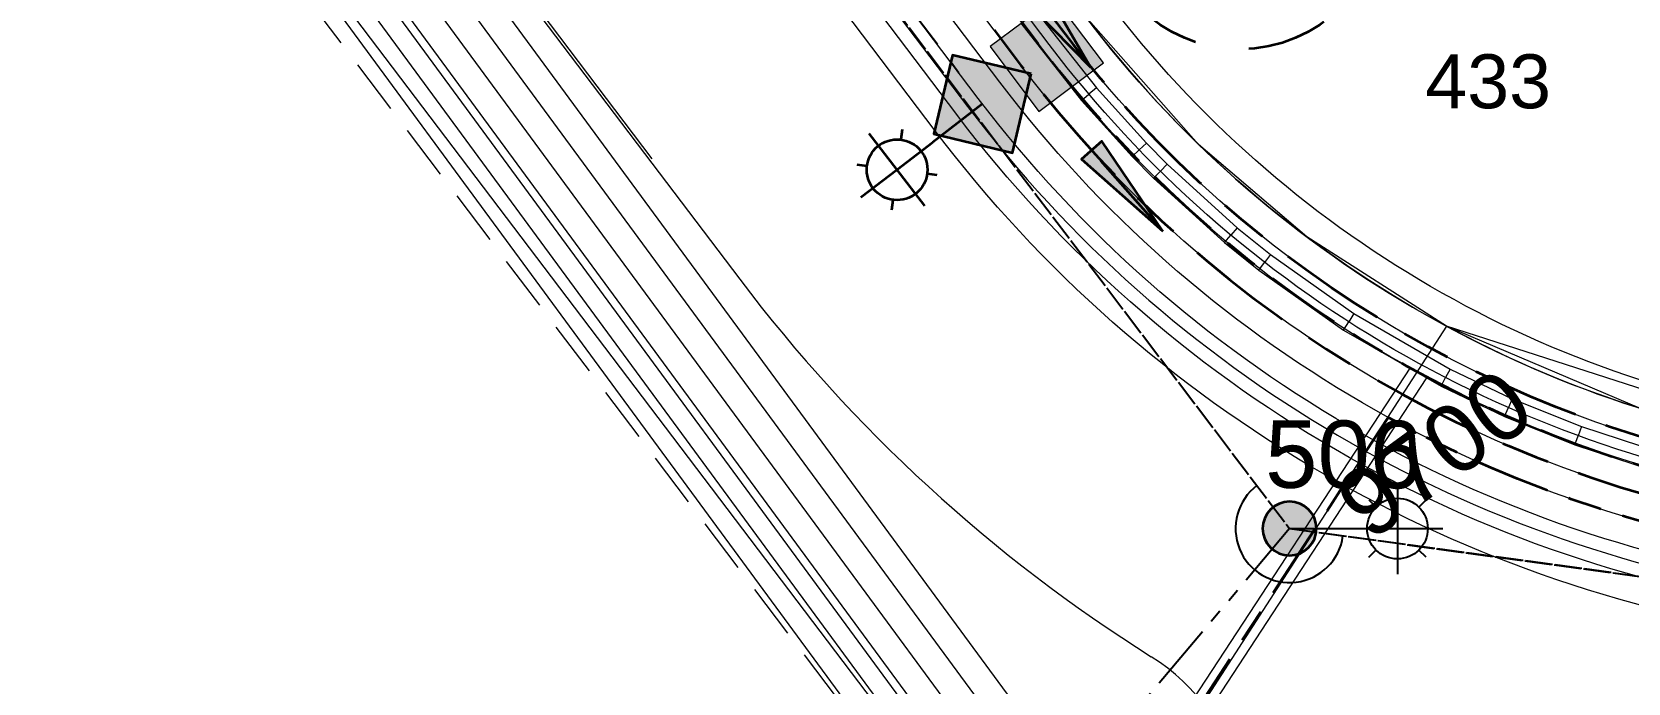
# Model space of a CAD drawing. Header units: metres. Extents: x 0 to 309348, y 0 to 6272736.
# Drawn here: x 308794 to 308853.1, y 6271825.8 to 6271849.9 of the extents above; entities that cross this region are included whole.
import ezdxf
from ezdxf import colors
from ezdxf.entities.mleader import LeaderData, LeaderLine
from ezdxf.enums import TextEntityAlignment as Align
from ezdxf.math import Vec2, Vec3

# ---------------------------------------------------------------- set-up
doc = ezdxf.new("R2010")
doc.units = ezdxf.units.M
for name, pattern in [('Cable Exist OH', [1, 1, 0]), ('Cable Exist UG', [8.2, 4, -1.2, 1.8, -1.2]), ('Dash', [5, 3, -2]), ('DASHEDX2', [38.1, 25.4, -12.7]), ('PHANTOMX2', [5, 2.5, -0.5, 0.5, -0.5, 0.5, -0.5])]:
    doc.linetypes.add(name, pattern=pattern)
doc.layers.get('0').update_dxf_attribs({"color": 6})
for name, color, linetype, lineweight in [('_User Miscellaneous1', 30, 'Continuous', 13), ('_User_HV_Exist', 1, 'Continuous', 35), ('_User_LV_Exist', 5, 'Continuous', 35), ('Cadastre Developer_SP_NEW', 92, 'Continuous', 15), ('Cadastre Roads_SP_NEW', 214, 'Continuous', 15), ('Mains_LV_EXT', 163, 'Continuous', 25), ('Mains_SL_EXT', 131, 'Continuous', 25)]:
    doc.layers.add(name, color=color, linetype=linetype, lineweight=lineweight)
doc.layers.add('_User Miscellaneous10', color=252, linetype='Continuous', lineweight=13, plot=False, transparency=0.85)
for name, color, linetype in [('Equip_SP_SL_EXT', 7, 'Continuous'), ('Notes', 7, 'Continuous'), ('Services_SP_MOD', 3, 'PHANTOMX2'), ('Services_SP_NEW_R4', 2, 'Continuous')]:
    doc.layers.add(name, color=color, linetype=linetype)
doc.styles.add('ARIAL', font='arial.ttf', dxfattribs={"height": 2})
doc.styles.add('COLUMN_LABEL', font='arial.ttf', dxfattribs={"height": 2})
doc.styles.add('iecARIAL', font='arial.ttf', dxfattribs={"height": 2})
doc.styles.add('POLE_LABEL', font='arial.ttf', dxfattribs={"height": 2})
doc.styles.add('SL_LABEL', font='arial.ttf', dxfattribs={"height": 2})
doc.styles.get("Standard").update_dxf_attribs({"font": 'arial.ttf'})
doc.linetypes.add('IE Trench HV', pattern='A,5,-0.2,["/",Standard,S=2,R=0,X=0.5,Y=-1],-2', length=7.2)

# ---------------------------------------------------------------- blocks, each defined once
blk = doc.blocks.new('SL_LANTERN_EXT')
at = {"flags": 9}
for tag, p in [('LRATECODE', (-7.4, 0)), ('LOUTREACHVOCAB', (-7.2, 0)), ('LOUTREACH', (-7, 0)), ('LANTNUMBER', (-6.6, 0)), ('LNEW', (-6.4, 0)), ('LMASTVOCAB', (-6.2, 0)), ('LMAST', (-6, 0)), ('LLAMPVOCAB', (-5.8, 0)), ('LLAMP', (-5.6, 0)), ('LEXIST', (-5.4, 0)), ('LCHARGE3PERCENT', (-5.2, 0)), ('LCHARGE3', (-5, 0)), ('LCHARGE2PERCENT', (-4.8, 0)), ('LCHARGE2', (-4.6, 0)), ('LCHARGE1PERCENT', (-4.4, 0)), ('LCHARGE1', (-4.2, 0)), ('LCATEGORY', (-4, 0)), ('LBRACKETVOCAB', (-3.8, 0)), ('LBRACKET', (-3.6, 0)), ('LKINGHEIGHT', (-3.4, 0)), ('CREPLACE', (-3.2, 0)), ('CREMOVE', (-3, 0)), ('CNUMBER', (-2.8, 0)), ('CNEW', (-2.6, 0)), ('CEXIST', (-2.4, 0)), ('USAGE', (-2.2, 0)), ('STATE', (-2, 0)), ('OWNED_BY', (-1.8, 0)), ('ORIENTATION', (-1.6, 0)), ('OPERATING_VOLTAGE', (-1.4, 0)), ('NO_PHASES', (-1.2, 0)), ('LANTERN_TYPE', (-1, 0)), ('LANTERN_PURPOSE', (-0.8, 0)), ('CONTROL_TYPE', (-0.6, 0)), ('CONSTRUCTED_VOLTAGE', (-0.4, 0))]:
    blk.add_attdef(tag, text='', height=0.001, rotation=270, dxfattribs=at).set_placement(p, align=Align.MIDDLE_LEFT)
at = {"style": 'SL_LABEL', "flags": 9}
blk.add_attdef('STREET_CODE', text='', height=0.001, rotation=270, dxfattribs=at).set_placement((0.001, 0), align=Align.MIDDLE_LEFT)
at = {"flags": 1}
blk.add_attdef('Z', (0, 0), '', height=0.001, rotation=270, dxfattribs=at)
at = {"width": 0.9}
blk.add_attdef('LNUMBER', text='', height=1, dxfattribs=at).set_placement((7, -1), align=Align.MIDDLE_LEFT)
at = {"flags": 9}
for tag, p in [('LREMOVE', (0, -7.6)), ('LREPLACE', (0, -7.8)), ('LTYPE', (0, -8)), ('LTYPEVOCAB', (0, -8.2)), ('LEGEND', (0, -8.4)), ('SUBURB', (0, -8.6)), ('STREETNAME', (0, -8.8)), ('LOCATION', (0, -9)), ('NOTES', (0, -9.2)), ('MAINTAINED_BY', (0, -9.863))]:
    blk.add_attdef(tag, text='', height=0.001, dxfattribs=at).set_placement(p, align=Align.MIDDLE_LEFT)
blk.add_attdef('OPERATED_BY', (0, -9.607), '', height=0.001, dxfattribs=at)
blk.add_wipeout([(5.688, 0), (5.061, -1.061), (4, -1.688), (2.939, -1.061), (2.313, 0), (2.939, 1.061), (4, 1.687), (5.061, 1.061)])
for p, q in [((4, 1.687), (4, 0)), ((2.939, 1.061), (3.205, 0.795)), ((5.061, 1.061), (4.795, 0.795)), ((0, 0), (4, 0)), ((4, 0), (5.688, 0)), ((4, 0), (4, -1.688)), ((2.939, -1.061), (3.205, -0.795)), ((5.061, -1.061), (4.795, -0.795))]:
    blk.add_line(p, q)
blk.add_circle((4, 0), 1.125)
blk = doc.blocks.new('POLE_EXT')
blk.add_hatch(color=256).paths.add_polyline_path([(-1, 0, 1), (1, 0, 1)])
blk.add_lwpolyline([(-1, 0, 1), (1, 0, 1)], format="xyb", close=True)
at = {"flags": 8}
blk.add_attdef('pNumber', text='', height=2, dxfattribs=at).set_placement((2.5, 2.5), align=Align.MIDDLE_CENTER)
at = {"style": 'POLE_LABEL', "flags": 9}
for tag, p in [('STRUCTURE_PLANT_NUMBER', (1.355, 0.028)), ('STREET_CODE', (1.355, -0.2))]:
    blk.add_attdef(tag, text='', height=0.2, dxfattribs=at).set_placement(p, align=Align.MIDDLE_LEFT)
at = {"flags": 9}
for tag, p in [('OWNED_BY', (1.355, -0.4)), ('PARENT', (1.355, -0.6)), ('SPECIAL_USE', (1.355, -0.8)), ('STATE', (1.355, -1)), ('USAGE', (1.355, -1.2)), ('cLV', (1.355, -1.4)), ('hDepth', (1.355, -1.6)), ('hDia', (1.355, -1.8)), ('cHV', (1.355, -2)), ('LBRACKET', (1.355, -2.2)), ('LExisting', (1.355, -2.4)), ('LANTNUMBER', (1.355, -2.6)), ('LOther', (1.355, -2.8)), ('LRemove', (1.355, -3)), ('cLinedev', (1.355, -3.4)), ('LEGEND', (1.355, -3.2)), ('LOCATION', (1.355, -3.6)), ('pExisting', (1.355, -3.8)), ('PFNUMBER', (1.355, -4)), ('NEWPFNUMBER', (1.355, -4.2)), ('pFooting', (1.355, -4.4)), ('pNew', (1.355, -4.6)), ('pRelocate', (1.355, -5)), ('pRemove', (1.355, -5.2)), ('pReplace', (1.355, -5.4)), ('pStay', (1.355, -5.6)), ('pType', (1.355, -5.8)), ('cspan', (1.355, -6)), ('STREETNAME', (1.355, -6.2)), ('SUBURB', (1.355, -6.4)), ('NOTES', (1.355, -6.6)), ('OPERATED_BY', (1.355, -7.014)), ('MAINTAINED_BY', (1.355, -6.814))]:
    blk.add_attdef(tag, text='', height=0.2, dxfattribs=at).set_placement(p, align=Align.MIDDLE_LEFT)
at = {"flags": 1}
blk.add_attdef('Z', (1.355, -7.328), '', height=0.2, dxfattribs=at)
blk = doc.blocks.new('*U387')
blk.add_hatch(color=256).paths.add_polyline_path([(1.896, -0.951), (0.951, 1.896), (-1.896, 0.951), (-0.951, -1.896)])
blk.add_lwpolyline([(0.951, 1.896), (-1.896, 0.951), (-0.951, -1.896), (1.896, -0.951)], close=True)
at = {"flags": 9}
for tag, p in [('SUBURB', (-1.813, 1.8)), ('NOTES', (-1.813, 2)), ('STREETNAME', (-1.813, 1.6)), ('LOCATION', (-1.813, 1.4)), ('LEGEND', (-1.813, 1.2)), ('OWNED_BY', (-1.813, 0.6)), ('USAGE', (-1.813, 1)), ('STATE', (-1.813, 0.8)), ('COLUMN_TYPE', (-1.813, 0.4))]:
    blk.add_attdef(tag, text='', height=0.2, rotation=180, dxfattribs=at).set_placement(p, align=Align.MIDDLE_LEFT)
at = {"flags": 1}
blk.add_attdef('Z', (-1.813, 2.351), '', height=0.2, rotation=180, dxfattribs=at)
at = {"flags": 9}
for tag, style, p in [('STRUCTURE_PLANT_NUMBER', 'POLE_LABEL', (-1.813, -0.031)), ('STREET_CODE', 'COLUMN_LABEL', (-1.813, 0.2))]:
    blk.add_attdef(tag, text='', height=0.2, rotation=180, dxfattribs=dict(at, style=style)).set_placement(p, align=Align.MIDDLE_LEFT)
at = {"style": 'COLUMN_LABEL', "width": 0.9, "flags": 8}
blk.add_attdef('ASSET_NUM', text='', height=2, rotation=270, dxfattribs=at).set_placement((2, -4), align=Align.MIDDLE_LEFT)
blk = doc.blocks.new('*U428')
at = {"flags": 9}
for tag, p in [('LRATECODE', (-7.4, 0)), ('LOUTREACHVOCAB', (-7.2, 0)), ('LOUTREACH', (-7, 0)), ('LANTNUMBER', (-6.6, 0)), ('LNEW', (-6.4, 0)), ('LMASTVOCAB', (-6.2, 0)), ('LMAST', (-6, 0)), ('LLAMPVOCAB', (-5.8, 0)), ('LLAMP', (-5.6, 0)), ('LEXIST', (-5.4, 0)), ('LCHARGE3PERCENT', (-5.2, 0)), ('LCHARGE3', (-5, 0)), ('LCHARGE2PERCENT', (-4.8, 0)), ('LCHARGE2', (-4.6, 0)), ('LCHARGE1PERCENT', (-4.4, 0)), ('LCHARGE1', (-4.2, 0)), ('LCATEGORY', (-4, 0)), ('LBRACKETVOCAB', (-3.8, 0)), ('LBRACKET', (-3.6, 0)), ('LKINGHEIGHT', (-3.4, 0)), ('CREPLACE', (-3.2, 0)), ('CREMOVE', (-3, 0)), ('CNUMBER', (-2.8, 0)), ('CNEW', (-2.6, 0)), ('CEXIST', (-2.4, 0)), ('USAGE', (-2.2, 0)), ('STATE', (-2, 0)), ('OWNED_BY', (-1.8, 0)), ('ORIENTATION', (-1.6, 0)), ('OPERATING_VOLTAGE', (-1.4, 0)), ('NO_PHASES', (-1.2, 0)), ('LANTERN_TYPE', (-1, 0)), ('LANTERN_PURPOSE', (-0.8, 0)), ('CONTROL_TYPE', (-0.6, 0)), ('CONSTRUCTED_VOLTAGE', (-0.4, 0))]:
    blk.add_attdef(tag, text='', height=0.001, rotation=270, dxfattribs=at).set_placement(p, align=Align.MIDDLE_LEFT)
at = {"style": 'SL_LABEL', "flags": 9}
blk.add_attdef('STREET_CODE', text='', height=0.001, rotation=270, dxfattribs=at).set_placement((0.001, 0), align=Align.MIDDLE_LEFT)
at = {"flags": 1}
blk.add_attdef('Z', (0, 0), '', height=0.001, rotation=270, dxfattribs=at)
at = {"width": 0.9}
blk.add_attdef('LNUMBER', text='', height=1, rotation=339.32388, dxfattribs=at).set_placement((6.196, -3.407), align=Align.MIDDLE_LEFT)
at = {"flags": 9}
for tag, p in [('LREMOVE', (0, -7.6)), ('LREPLACE', (0, -7.8)), ('LTYPE', (0, -8)), ('LTYPEVOCAB', (0, -8.2)), ('LEGEND', (0, -8.4)), ('SUBURB', (0, -8.6)), ('STREETNAME', (0, -8.8)), ('LOCATION', (0, -9)), ('NOTES', (0, -9.2)), ('MAINTAINED_BY', (0, -9.863))]:
    blk.add_attdef(tag, text='', height=0.001, dxfattribs=at).set_placement(p, align=Align.MIDDLE_LEFT)
blk.add_attdef('OPERATED_BY', (0, -9.607), '', height=0.001, dxfattribs=at)
blk.add_wipeout([(5.321, -2.008), (4.36, -2.779), (3.147, -2.991), (2.376, -2.03), (2.163, -0.817), (3.125, -0.045), (4.338, 0.166), (5.109, -0.794)])
for p, q in [((0, 0), (3.742, -1.412)), ((4.338, 0.166), (3.742, -1.412)), ((3.125, -0.045), (3.279, -0.387)), ((5.109, -0.794), (4.768, -0.949)), ((3.742, -1.412), (3.147, -2.991)), ((3.742, -1.412), (5.321, -2.008)), ((2.376, -2.03), (2.717, -1.876)), ((4.36, -2.779), (4.206, -2.437))]:
    blk.add_line(p, q)
blk.add_circle((3.742, -1.412), 1.125)
blk = doc.blocks.new('COLUMN_EXT')
blk.add_hatch(color=256).paths.add_polyline_path([(1.5, -1.5), (1.5, 1.5), (-1.5, 1.5), (-1.5, -1.5)])
blk.add_lwpolyline([(1.5, 1.5), (-1.5, 1.5), (-1.5, -1.5), (1.5, -1.5)], close=True)
at = {"flags": 9}
for tag, p in [('SUBURB', (-1.813, 1.8)), ('NOTES', (-1.813, 2)), ('STREETNAME', (-1.813, 1.6)), ('LOCATION', (-1.813, 1.4)), ('LEGEND', (-1.813, 1.2)), ('OWNED_BY', (-1.813, 0.6)), ('USAGE', (-1.813, 1)), ('STATE', (-1.813, 0.8)), ('COLUMN_TYPE', (-1.813, 0.4))]:
    blk.add_attdef(tag, text='', height=0.2, rotation=180, dxfattribs=at).set_placement(p, align=Align.MIDDLE_LEFT)
at = {"flags": 1}
blk.add_attdef('Z', (-1.813, 2.351), '', height=0.2, rotation=180, dxfattribs=at)
at = {"flags": 9}
for tag, style, p in [('STRUCTURE_PLANT_NUMBER', 'POLE_LABEL', (-1.813, -0.031)), ('STREET_CODE', 'COLUMN_LABEL', (-1.813, 0.2))]:
    blk.add_attdef(tag, text='', height=0.2, rotation=180, dxfattribs=dict(at, style=style)).set_placement(p, align=Align.MIDDLE_LEFT)
at = {"style": 'COLUMN_LABEL', "width": 0.9, "flags": 8}
blk.add_attdef('ASSET_NUM', text='', height=2, rotation=270, dxfattribs=at).set_placement((2, -4), align=Align.MIDDLE_LEFT)
blk = doc.blocks.new('_DotBlank')
at = {"color": 0, "linetype": 'ByBlock', "lineweight": -2}
blk.add_line((-0.5, 0), (-1, 0), dxfattribs=at)
blk.add_circle((0, 0), 0.5, dxfattribs=at)
blk = doc.blocks.new('*U357')
h = blk.add_hatch(color=256)
h.dxf.hatch_style = 1
h.paths.add_polyline_path([(2.431, -3.177), (0.397, 0.304), (-0.397, -0.304)])
blk.add_line((0.304, -0.397), (2.431, -3.177))
at = {"flags": 128}
blk.add_lwpolyline([(2.431, -3.177), (0.397, 0.304), (-0.397, -0.304)], close=True, dxfattribs=at)
blk.add_circle((0, 0), 0.0001)
blk = doc.blocks.new('*U358')
h = blk.add_hatch(color=256)
h.dxf.hatch_style = 1
h.paths.add_polyline_path([(2.645, -3.001), (0.375, 0.331), (-0.375, -0.331)])
blk.add_line((0.331, -0.375), (2.645, -3.001))
at = {"flags": 128}
blk.add_lwpolyline([(2.645, -3.001), (0.375, 0.331), (-0.375, -0.331)], close=True, dxfattribs=at)
blk.add_circle((0, 0), 0.0001)

msp = doc.modelspace()

# ---------------------------------------------------------------- linework, layer by layer
at = {"layer": '_User Miscellaneous1', "ltscale": 0.75}
for p, q in [((308831.18836, 6271850.67901), (308833.41574, 6271847.84378)), ((308830.61824, 6271850.23923), (308832.86492, 6271847.37944)), ((308832.86492, 6271847.37944), (308833.14033, 6271847.61161)), ((308833.41574, 6271847.84378), (308833.14033, 6271847.61161)), ((308833.41574, 6271847.84378), (308835.26942, 6271845.79286)), ((308832.86492, 6271847.37944), (308834.74615, 6271845.29803)), ((308835.26942, 6271845.79286), (308835.00778, 6271845.54545)), ((308835.26942, 6271845.79286), (308836.03747, 6271845.01646)), ((308834.74615, 6271845.29803), (308835.00778, 6271845.54545)), ((308834.74615, 6271845.29803), (308835.53922, 6271844.49635)), ((308835.53922, 6271844.49635), (308835.78835, 6271844.7564)), ((308835.53922, 6271844.49635), (308838.1705, 6271842.1079)), ((308836.03747, 6271845.01646), (308835.78835, 6271844.7564)), ((308836.03747, 6271845.01646), (308838.63858, 6271842.65541)), ((308838.63858, 6271842.65541), (308838.40454, 6271842.38165)), ((308838.63858, 6271842.65541), (308839.86854, 6271841.66558)), ((308838.1705, 6271842.1079), (308838.40454, 6271842.38165)), ((308838.1705, 6271842.1079), (308839.43473, 6271841.09049)), ((308839.86854, 6271841.66558), (308839.65163, 6271841.37803)), ((308839.86854, 6271841.66558), (308842.96705, 6271839.47734)), ((308839.43473, 6271841.09049), (308839.65163, 6271841.37803)), ((308839.43473, 6271841.09049), (308842.57884, 6271838.87006)), ((308842.57884, 6271838.87006), (308842.77294, 6271839.1737)), ((308842.96705, 6271839.47734), (308842.77294, 6271839.1737)), ((308842.96705, 6271839.47734), (308846.53113, 6271837.42393)), ((308842.57884, 6271838.87006), (308846.19598, 6271836.78608)), ((308846.53113, 6271837.42393), (308846.36355, 6271837.105)), ((308846.53113, 6271837.42393), (308848.83505, 6271836.32548)), ((308846.19598, 6271836.78608), (308846.36355, 6271837.105)), ((308846.19598, 6271836.78608), (308848.54536, 6271835.66595)), ((308848.83505, 6271836.32548), (308848.69021, 6271835.99572)), ((308848.83505, 6271836.32548), (308851.39817, 6271835.29336)), ((308848.54536, 6271835.66595), (308848.69021, 6271835.99572)), ((308848.54536, 6271835.66595), (308851.15189, 6271834.61635)), ((308851.39817, 6271835.29336), (308851.27503, 6271834.95485)), ((308851.39817, 6271835.29336), (308854.30034, 6271834.34781)), ((308851.15189, 6271834.61635), (308851.27503, 6271834.95485)), ((308851.15189, 6271834.61635), (308854.09998, 6271833.65583))]:
    msp.add_line(p, q, dxfattribs=at)
at = {"layer": '_User Miscellaneous1', "ltscale": 0.7}
for p, q in [((308845.05723, 6271837.48902), (308832.38814, 6271818.1593)), ((308845.05723, 6271837.48902), (308845.35832, 6271837.29168)), ((308845.65942, 6271837.09434), (308832.99032, 6271817.76462)), ((308845.65942, 6271837.09434), (308845.35832, 6271837.29168))]:
    msp.add_line(p, q, dxfattribs=at)
at = {"layer": '_User Miscellaneous10', "linetype": 'DASHEDX2', "ltscale": 0.08}
msp.add_line((308789.45777, 6271870.56733), (308830.18748, 6271816.78617), dxfattribs=at)
at = {"layer": '_User_LV_Exist', "linetype": 'Cable Exist UG', "ltscale": 0.7, "flags": 128}
for points in [[(308858.07958, 6271832.72478, -0.18479683), (308831.42979, 6271849.26701), (308823.04525, 6271860.3383)], [(308860.41951, 6271831.39259), (308860.28942, 6271830.40106, -0.09358179), (308844.23215, 6271835.6329), (308833.39263, 6271819.08437)]]:
    msp.add_lwpolyline(points, format="xyb", dxfattribs=at)
at = {"layer": 'Cadastre Roads_SP_NEW', "color": 4, "linetype": 'Continuous', "ltscale": 2, "transparency": 33554495}
for p, q in [((308795.45245, 6271873.41812), (308820.19148, 6271840.7517)), ((308809.8667, 6271871.94248), (308828.63955, 6271847.15405))]:
    msp.add_line(p, q, dxfattribs=at)
at = {"layer": 'Cadastre Roads_SP_NEW'}
msp.add_lwpolyline([(308816.95179, 6271845.21974), (308798.48108, 6271869.60919)], dxfattribs=at)
at = {"layer": 'Cadastre Roads_SP_NEW', "color": 4, "linetype": 'Continuous', "ltscale": 2, "transparency": 33554495}
for centre, radius, start, end in [((308866.10922, 6271875.52722), 57.6, 217.1374889, 237.8403093), ((308831.45775, 6271820.41567), 7.5, 327.3944444, 57.8403093)]:
    msp.add_arc(centre, radius, start, end, dxfattribs=at)
at = {"layer": 'Mains_LV_EXT', "linetype": 'Continuous'}
msp.add_lwpolyline([(308839.367, 6271833.10601, 1.49623841), (308842.55902, 6271831.241)], format="xyb", dxfattribs=at)
at = {"layer": 'Services_SP_NEW_R4', "color": 4, "linetype": 'Cable Exist UG', "ltscale": 0.7, "flags": 128}
msp.add_lwpolyline([(308820.87104, 6271861.55283), (308821.01592, 6271858.04879), (308828.31964, 6271848.40466)], dxfattribs=at)

# ---------------------------------------------------------------- block references
at = {"layer": '_User_LV_Exist', "ltscale": 0.75, "rotation": 328.2221889049868}
msp.add_blockref('*U387', (308829.19738, 6271847.24692), dxfattribs=at)

# ---------------------------------------------------------------- texts
at = {"layer": '_User Miscellaneous10', "style": 'ARIAL'}
msp.add_text('433', height=2, dxfattribs=at).set_placement((308847.94263, 6271848.08748), align=Align.MIDDLE_CENTER)

# ---------------------------------------------------------------- next in the draw order: block references
at = {"layer": 'Equip_SP_SL_EXT'}
ref = msp.add_blockref('SL_LANTERN_EXT', (308840.577, 6271831.513), dxfattribs=at)
ref.add_attrib('ASSET_NUM', '9700', dxfattribs={"layer": '0', "height": 2.5, "rotation": 36.1056266, "style": 'iecARIAL'}).set_placement((308842.077, 6271833.013), align=Align.TOP_LEFT)

# ---------------------------------------------------------------- next in the draw order: linework, layer by layer
at = {"layer": '_User Miscellaneous10', "flags": 128}
for points in [[(308895.88063, 6271960.99956), (308825.77119, 6272004.43167), (308808.87835, 6271991.60515), (308864.301, 6271957.27136), (308865.4054, 6271952.57093), (308857.59605, 6271939.96486, -0.0922598), (308847.98774, 6271929.41292), (308834.31971, 6271919.0618), (308814.45108, 6271904.01483), (308804.00517, 6271896.1039), (308799.22213, 6271896.76441), (308757.14513, 6271952.32458), (308738.42289, 6271938.14581), (308776.74683, 6271887.54133), (308790.73664, 6271870.4526), (308831.21534, 6271815.43744), (308888.93266, 6271807.59402)], [(308895.354, 6271960.14946), (308825.82868, 6272003.21972), (308810.64218, 6271991.68881), (308865.17975, 6271957.90332), (308866.47363, 6271952.39643), (308858.44615, 6271939.43823, -0.0922598), (308848.59147, 6271928.61573), (308834.92344, 6271918.26462), (308815.05481, 6271903.21764), (308804.27869, 6271895.05664), (308798.67502, 6271895.83047), (308756.95167, 6271950.92366), (308739.82381, 6271937.95235), (308777.5326, 6271888.16015), (308791.52679, 6271871.06606), (308831.76976, 6271816.37129), (308889.06731, 6271808.58491)], [(308894.82738, 6271959.29936), (308825.88616, 6272002.00777), (308812.40602, 6271991.77247), (308866.0585, 6271958.53528), (308867.54186, 6271952.22192), (308859.29625, 6271938.9116, -0.0922598), (308849.1952, 6271927.81854), (308835.52717, 6271917.46743), (308815.65854, 6271902.42045), (308804.55221, 6271894.00937), (308798.1279, 6271894.89654), (308756.75821, 6271949.52275), (308741.22473, 6271937.75889), (308778.31836, 6271888.77896), (308792.31694, 6271871.67952), (308832.32417, 6271817.30514), (308889.20197, 6271809.5758)], [(308894.30075, 6271958.44927), (308825.94364, 6272000.79583), (308814.16985, 6271991.85613), (308866.93724, 6271959.16724), (308868.61009, 6271952.04742), (308860.14634, 6271938.38498, -0.0922598), (308849.79893, 6271927.02135), (308836.1309, 6271916.67024), (308816.26227, 6271901.62326), (308804.82574, 6271892.96211), (308797.58078, 6271893.9626), (308756.56475, 6271948.12183), (308742.62565, 6271937.56543), (308779.10412, 6271889.39778), (308793.10709, 6271872.29297), (308832.87858, 6271818.23899), (308889.33663, 6271810.5667)], [(308893.77412, 6271957.59917), (308826.00113, 6271999.58388), (308815.93368, 6271991.93979), (308867.81599, 6271959.7992), (308869.67833, 6271951.87291), (308860.99644, 6271937.85835, -0.0922598), (308850.40266, 6271926.22416), (308836.73463, 6271915.87305), (308816.866, 6271900.82607), (308805.09926, 6271891.91485), (308797.03367, 6271893.02867), (308756.37129, 6271946.72091), (308744.02656, 6271937.37197), (308779.88989, 6271890.0166), (308793.89724, 6271872.90643), (308833.433, 6271819.17284), (308889.47128, 6271811.55759)], [(308893.2475, 6271956.74907), (308826.05861, 6271998.37193), (308817.69751, 6271992.02345), (308868.69474, 6271960.43117), (308870.74656, 6271951.69841), (308861.84654, 6271937.33172, -0.0922598), (308851.00639, 6271925.42697), (308837.33836, 6271915.07586), (308817.46973, 6271900.02888), (308805.37278, 6271890.86759), (308796.48655, 6271892.09473), (308756.17783, 6271945.31999), (308745.42748, 6271937.17851), (308780.67565, 6271890.63541), (308794.68739, 6271873.51989), (308833.98741, 6271820.10669), (308889.60594, 6271812.54848)], [(309003.82238, 6271880.77392), (309007.46391, 6271876.22443), (309001.98989, 6271818.92964), (308997.64696, 6271815.49429), (308926.74785, 6271825.27284), (308911.09602, 6271827.43157), (308878.40548, 6271831.94032), (308860.82043, 6271834.36569, -0.20132308), (308833.0241, 6271850.47456), (308814.25124, 6271875.263), (308815.02508, 6271880.86667), (308857.94819, 6271913.37334, 0.09871689), (308873.5778, 6271930.06416), (308881.60535, 6271943.02247), (308887.11224, 6271944.31635), (308912.10249, 6271928.83514), (308938.32141, 6271912.59278), (308968.92489, 6271893.63422), (308973.6301, 6271890.71938, 0.11865842), (309003.82238, 6271880.77392)]]:
    msp.add_lwpolyline(points, format="xyb", dxfattribs=at)
at = {"layer": '_User Miscellaneous10', "color": 4, "flags": 128}
msp.add_lwpolyline([(308894.98536, 6271959.55439), (308825.86892, 6272002.37136), (308811.87687, 6271991.74737), (308865.79487, 6271958.34569), (308867.22139, 6271952.27427), (308859.04122, 6271939.06959, -0.0922598), (308849.01408, 6271928.0577), (308835.34605, 6271917.70658), (308815.47742, 6271902.65961), (308804.47016, 6271894.32355), (308798.29203, 6271895.17672), (308756.81625, 6271949.94302), (308740.80445, 6271937.81693), (308778.08263, 6271888.59332), (308792.0799, 6271871.49548), (308832.15785, 6271817.02498), (308889.16157, 6271809.27854)], format="xyb", dxfattribs=at)
at = {"layer": '_User Miscellaneous10', "flags": 128}
for points in [[(309007.34081, 6271887.58005), (309014.70206, 6271878.3834), (309008.6742, 6271815.29183), (308999.64815, 6271808.15201), (308925.79145, 6271818.33848), (308910.13962, 6271820.49722), (308877.44908, 6271825.00597), (308859.89455, 6271827.42712, -0.2011445), (308827.44401, 6271846.24814), (308806.92041, 6271873.34833), (308808.48753, 6271884.69648), (308853.7991, 6271919.01199, 0.09914227), (308867.62932, 6271933.75409), (308877.18162, 6271949.17371), (308888.33378, 6271951.79398), (308915.78888, 6271934.78582), (308942.0078, 6271918.54345), (308972.61128, 6271899.58489), (308977.31649, 6271896.67006, 0.1309554)], [(309006.84612, 6271886.59782), (309013.66803, 6271878.07498), (309007.7193, 6271815.81152), (308999.36226, 6271809.20091), (308925.92808, 6271819.32911), (308910.27624, 6271821.48784), (308877.58571, 6271825.99659), (308860.02696, 6271828.41833, -0.20116757), (308828.24117, 6271846.85191), (308807.96767, 6271873.62186), (308809.42146, 6271884.14937), (308854.39152, 6271918.20623, 0.09907633), (308868.47909, 6271933.22694), (308877.81358, 6271948.29496), (308888.15927, 6271950.72575), (308915.26225, 6271933.93572), (308941.48117, 6271917.69336), (308972.08465, 6271898.7348), (308976.78986, 6271895.81997, 0.12906065)], [(309005.84851, 6271884.64365), (309011.59999, 6271877.45813), (309005.80949, 6271816.85089), (308998.7905, 6271811.2987), (308926.20133, 6271821.31035), (308910.5495, 6271823.46908), (308877.85896, 6271827.97783), (308860.29164, 6271830.40075, -0.20121598), (308829.83548, 6271848.05946), (308810.06219, 6271874.1689), (308811.28933, 6271883.05514), (308855.57668, 6271916.59497, 0.09894993), (308870.17865, 6271932.17266), (308879.07751, 6271946.53747), (308887.81026, 6271948.58929), (308914.209, 6271932.23553), (308940.42792, 6271915.99316), (308971.0314, 6271897.0346), (308975.73661, 6271894.11977, 0.12541703)], [(309005.34573, 6271883.67152), (309010.56597, 6271877.14971), (309004.85459, 6271817.37058), (308998.50461, 6271812.3476), (308926.33796, 6271822.30097), (308910.68613, 6271824.45971), (308877.99559, 6271828.96845), (308860.42391, 6271831.39198, -0.20124139), (308830.63263, 6271848.66324), (308811.10946, 6271874.44243), (308812.22327, 6271882.50802), (308856.16941, 6271915.78945, 0.09888932), (308871.02843, 6271931.64553), (308879.70947, 6271945.65872), (308887.63576, 6271947.52105), (308913.68237, 6271931.38543), (308939.90129, 6271915.14307), (308970.50477, 6271896.18451), (308975.20998, 6271893.26968, 0.12366407)], [(309004.8404, 6271882.70259), (309009.53195, 6271876.84128), (309003.89969, 6271817.89027), (308998.21873, 6271813.39649), (308926.47459, 6271823.2916), (308910.82276, 6271825.45033), (308878.13222, 6271829.95908), (308860.55614, 6271832.38321, -0.20126768), (308831.42979, 6271849.26701), (308812.15672, 6271874.71595), (308813.15721, 6271881.9609), (308856.76224, 6271914.98401, 0.09883032), (308871.87822, 6271931.11841), (308880.34143, 6271944.77997), (308887.46125, 6271946.45282), (308913.15574, 6271930.53533), (308939.37466, 6271914.29297), (308969.97814, 6271895.33441), (308974.68336, 6271892.41958, 0.12195448)], [(309004.3326, 6271881.73674), (309008.49793, 6271876.53286), (309002.94479, 6271818.40995), (308997.93285, 6271814.44539), (308926.61122, 6271824.28222), (308910.95939, 6271826.44095), (308878.26885, 6271830.9497), (308860.68831, 6271833.37444, -0.20129489), (308832.22694, 6271849.87079), (308813.20398, 6271874.98947), (308814.09114, 6271881.41379), (308857.35517, 6271914.17864, 0.09877287), (308872.72801, 6271930.59128), (308880.97339, 6271943.90122), (308887.28675, 6271945.38459), (308912.62912, 6271929.68524), (308938.84804, 6271913.44287), (308969.45152, 6271894.48431), (308974.15673, 6271891.56948, 0.12028649)], [(309003.30947, 6271879.81445), (309006.42989, 6271875.91601), (309001.03498, 6271819.44932), (308997.36108, 6271816.54318), (308941.74381, 6271824.21403), (308895.38269, 6271830.60826), (308860.95249, 6271835.35694, -0.20135235), (308833.82125, 6271851.07834), (308826.50591, 6271860.73781), (308823.86289, 6271864.22777), (308815.2985, 6271875.53652), (308815.95902, 6271880.31956), (308847.43665, 6271904.1583), (308858.54249, 6271912.56901, 0.0511265), (308867.87381, 6271920.86565, 0.04631527), (308874.4279, 6271929.53754), (308882.23731, 6271942.14373), (308886.93774, 6271943.24812), (308925.83274, 6271919.15305), (308955.64681, 6271900.68352), (308968.38663, 6271892.79133, 0.02803875), (308979.29063, 6271886.46287, 0.04622277), (308991.17237, 6271881.99673, 0.04440366)]]:
    msp.add_lwpolyline(points, format="xyb", close=True, dxfattribs=at)
at = {"layer": '_User Miscellaneous10', "color": 3, "flags": 128}
msp.add_lwpolyline([(309006.34866, 6271885.61905), (309012.63401, 6271877.76655), (309006.7644, 6271816.33121), (308999.07638, 6271810.2498), (308926.06471, 6271820.31973), (308910.41287, 6271822.47846), (308877.72234, 6271826.98721), (308860.15932, 6271829.40954, -0.20119139), (308829.03832, 6271847.45569), (308809.01493, 6271873.89538), (308810.3554, 6271883.60225), (308854.98405, 6271917.40056, 0.09901225), (308869.32887, 6271932.6998), (308878.44555, 6271947.41622), (308887.98477, 6271949.65752), (308914.73562, 6271933.08562), (308940.95454, 6271916.84326), (308971.55802, 6271897.8847), (308976.26324, 6271894.96987, 0.12721522)], format="xyb", close=True, dxfattribs=at)
at = {"layer": '_User Miscellaneous10', "color": 4, "flags": 128}
msp.add_lwpolyline([(309004.68832, 6271882.41251), (309009.22174, 6271876.74875), (309003.61322, 6271818.04617), (308998.13296, 6271813.71116), (308926.51558, 6271823.58878), (308910.86375, 6271825.74752), (308878.17321, 6271830.25626), (308860.59579, 6271832.68058, -0.20127574), (308831.66893, 6271849.44815), (308812.4709, 6271874.79801), (308813.43739, 6271881.79677), (308856.94011, 6271914.74239, 0.09881292), (308872.13316, 6271930.96027), (308880.53102, 6271944.51635), (308887.4089, 6271946.13235), (308912.99776, 6271930.2803), (308939.21668, 6271914.03794), (308969.82016, 6271895.07938), (308974.52537, 6271892.16455, 0.12144979)], format="xyb", close=True, dxfattribs=at)
at = {"layer": '_User Miscellaneous10', "linetype": 'IE Trench HV', "ltscale": 0.7, "flags": 128}
msp.add_lwpolyline([(308860.82939, 6271834.36445), (308853.61586, 6271835.95397), (308846.3925, 6271839.01125), (308841.22142, 6271842.31887), (308837.20766, 6271845.74592), (308833.02409, 6271850.47457), (308823.1303, 6271863.53873)], dxfattribs=at)
at = {"layer": '_User Miscellaneous10', "ltscale": 0.7, "flags": 128}
msp.add_lwpolyline([(308860.82053, 6271834.36641), (308846.3925, 6271839.01125), (308831.76123, 6271816.37245)], dxfattribs=at)
at = {"layer": '_User_HV_Exist', "color": 1, "linetype": 'Cable Exist UG', "flags": 128}
for points in [[(308981.63783, 6271920.81351), (308996.08947, 6271911.86086), (309005.56875, 6271927.1626), (309014.79802, 6271921.44516), (309014.35783, 6271916.83782), (309014.35783, 6271916.83782, 0.06734131), (309014.35783, 6271916.83782), (309012.80328, 6271900.56684), (309006.56538, 6271895.41695), (309005.34573, 6271883.67152), (309010.56597, 6271877.14971), (309008.49511, 6271855.47464), (309007.48248, 6271844.87576), (309004.85459, 6271817.37058), (309000.67797, 6271814.06678), (308929.5248, 6271823.88037), (308903.57812, 6271827.45899), (308860.69717, 6271833.37322, -0.20134645), (308832.22701, 6271849.8707), (308813.20398, 6271874.98947), (308812.22327, 6271882.50802), (308808.50961, 6271889.47996), (308834.81204, 6271909.39939), (308829.74033, 6271916.09629), (308841.69816, 6271925.15223), (308829.01984, 6271941.8932, 0.0922598), (308829.01984, 6271941.8932), (308829.01984, 6271941.8932), (308829.01984, 6271941.8932), (308829.01984, 6271941.8932), (308829.01984, 6271941.8932)], [(308821.52693, 6271860.66673), (308830.6327, 6271848.66314, 0.20128955), (308860.43258, 6271831.39078), (308901.3247, 6271825.75085), (308926.33796, 6271822.30097), (309001.24974, 6271811.96898), (309006.26347, 6271815.93496), (309017.12177, 6271814.84134), (309021.6158, 6271809.16005), (309037.72377, 6271806.93841), (309042.15172, 6271806.3277), (309040.06488, 6271791.19717), (309039.66714, 6271788.2446), (309039.25644, 6271785.204), (309027.36443, 6271786.81028), (309024.81025, 6271767.57922)]]:
    msp.add_lwpolyline(points, format="xyb", dxfattribs=at)
at = {"layer": 'Cadastre Developer_SP_NEW', "transparency": 33554687}
msp.add_arc((308866.10744, 6271875.52935), 41.5, 217.1374889, 262.1471889, dxfattribs=at)
at = {"layer": 'Cadastre Roads_SP_NEW', "color": 4, "linetype": 'Continuous', "ltscale": 2, "transparency": 33554495}
msp.add_arc((308866.10709, 6271875.53004), 47, 217.1374889, 262.1471889, dxfattribs=at)
at = {"layer": 'Mains_LV_EXT', "linetype": 'Cable Exist OH'}
for points in [[(308805.191, 6271878.108), (308840.57701, 6271831.51299)], [(308916.80199, 6271821.067), (308840.57701, 6271831.51299)]]:
    msp.add_lwpolyline(points, dxfattribs=at)
at = {"layer": 'Mains_SL_EXT', "linetype": 'Cable Exist OH'}
for points in [[(308759.08198, 6271938.847), (308805.191, 6271878.108), (308840.57701, 6271831.51299)], [(308840.57701, 6271831.51299), (308916.80199, 6271821.067), (309001.67402, 6271809.43599)]]:
    msp.add_lwpolyline(points, dxfattribs=at)
at = {"layer": 'Services_SP_MOD'}
msp.add_lwpolyline([(308840.57709, 6271831.5131), (308818.42645, 6271805.24507), (308806.1238, 6271798.53252)], dxfattribs=at)

# ---------------------------------------------------------------- next in the draw order: block references
at = {"layer": '_User_LV_Exist'}
ref = msp.add_blockref('POLE_EXT', (308840.57702, 6271831.51301), dxfattribs=at)
ref.add_attrib('ASSET_NUM', '506', dxfattribs={"layer": '0', "height": 2.5, "rotation": 359.7367041, "style": 'POLE_LABEL'}).set_placement((308842.57702, 6271832.26301), align=Align.BOTTOM_CENTER)

# ---------------------------------------------------------------- next in the draw order: block references
at = {"layer": '_User_LV_Exist', "ltscale": 0.75, "rotation": 238.222188918207}
msp.add_blockref('*U428', (308829.19738, 6271847.24692), dxfattribs=at)

# ---------------------------------------------------------------- next in the draw order: linework, layer by layer
at = {"layer": 'Cadastre Developer_SP_NEW', "flags": 128}
msp.add_lwpolyline([(308790.07096, 6271869.94762), (308790.73664, 6271870.4526), (308817.42505, 6271835.27088), (308831.76095, 6271816.37201), (308894.38695, 6271807.86151), (308916.96475, 6271804.81006), (308950.97205, 6271800.21329)], dxfattribs=at)

# ---------------------------------------------------------------- next in the draw order: block references
at = {"layer": '_User Miscellaneous1'}
ref = msp.add_blockref('COLUMN_EXT', (308831.57858, 6271849.07171), dxfattribs=dict(at, rotation=306.8714150661399))
ref.add_attrib('ASSET_NUM', '909471', dxfattribs={"layer": '0', "height": 2, "rotation": 41.8912541, "style": 'COLUMN_LABEL', "width": 0.9}).set_placement((308833.57848, 6271853.07176), align=Align.MIDDLE_LEFT)

# ---------------------------------------------------------------- next in the draw order: leaders
at = {"layer": 'Notes'}
ml = msp.add_multileader_mtext('Standard', dxfattribs=at)
ml.set_content('{\\C7;STAGE 4 - URS15924}', color=256, style='ARIAL')
ml.set_leader_properties()
ml.set_arrow_properties(name='DOTBLANK')
ml.build(insert=Vec2(0, 0))
ml.multileader.update_dxf_attribs({"leader_type": 2, "has_text_frame": 1, "dogleg_length": 1, "arrow_head_size": 1.38378, "scale": 0.553511})
ctx = ml.context
ctx.base_point, ctx.scale, ctx.char_height, ctx.arrow_head_size, ctx.landing_gap_size, ctx.plane_origin, ctx.plane_x_axis, ctx.plane_y_axis = Vec3(308840.4343, 6271876.77), 0.553511, 1.8, 1.38378, 0.55351, Vec3(309904.90331, 6272683.29474), Vec3(0.79718908, 0.60372972), Vec3(-0.60372972, 0.79718908)
ctx.text_align_type = 1
notes = []
notes.append((ctx, [(0, (0, 0, 0), (0, 0), (1, 0), 1, [])]))
ctx.mtext.insert, ctx.mtext.text_direction, ctx.mtext.rotation, ctx.mtext.width, ctx.mtext.alignment, ctx.mtext.flow_direction = Vec3(308846.64519, 6271882.17983), Vec3(0.79718908, 0.60372972), 0.64817146, 28.5331383, 2, 5
ctx.mtext.has_bg_fill, ctx.mtext.bg_color, ctx.mtext.bg_scale_factor, ctx.mtext.bg_transparency, ctx.mtext.use_window_bg_color = 1, -1073741824, 2, 0, 1
for ctx, leaders in notes:
    for number, flags, end, landing, length, lines in leaders:
        leader = LeaderData()
        leader.index, (leader.has_last_leader_line, leader.has_dogleg_vector, leader.attachment_direction) = number, flags
        leader.last_leader_point, leader.dogleg_vector, leader.dogleg_length = Vec3(end), Vec3(landing), length
        for number, points, colour, breaks in lines:
            line = LeaderLine()
            line.index, line.vertices, line.color, line.breaks = number, Vec3.list(points), colors.encode_raw_color(colour), breaks
            leader.lines.append(line)
        ctx.leaders.append(leader)

# ---------------------------------------------------------------- next in the draw order: leaders
ml = msp.add_multileader_mtext('Standard', dxfattribs=at)
ml.set_content('{\\C7;STAGE 5 CONSTRUCTED UNDER URS15926}', color=256, style='ARIAL')
ml.set_leader_properties()
ml.set_arrow_properties(name='DOTBLANK')
ml.build(insert=Vec2(0, 0))
ml.multileader.update_dxf_attribs({"leader_type": 2, "has_text_frame": 1, "dogleg_length": 1, "arrow_head_size": 1.38378, "scale": 0.553511})
ctx = ml.context
ctx.base_point, ctx.scale, ctx.char_height, ctx.arrow_head_size, ctx.landing_gap_size, ctx.plane_origin = Vec3(308871.47433, 6272002.29456), 0.553511, 1.1070212, 1.38378, 0.55351, Vec3(310238.84684, 6271939.34729)
ctx.text_align_type = 1
notes = []
notes.append((ctx, [(0, (0, 0, 0), (0, 0), (1, 0), 1, [])]))
ctx.mtext.insert, ctx.mtext.width, ctx.mtext.alignment, ctx.mtext.flow_direction = Vec3(308878.01357, 6272002.80122), 13.0175729, 2, 5
ctx.mtext.has_bg_fill, ctx.mtext.bg_color, ctx.mtext.bg_scale_factor, ctx.mtext.bg_transparency, ctx.mtext.use_window_bg_color = 1, -1073741824, 2, 0, 1
for ctx, leaders in notes:
    for number, flags, end, landing, length, lines in leaders:
        leader = LeaderData()
        leader.index, (leader.has_last_leader_line, leader.has_dogleg_vector, leader.attachment_direction) = number, flags
        leader.last_leader_point, leader.dogleg_vector, leader.dogleg_length = Vec3(end), Vec3(landing), length
        for number, points, colour, breaks in lines:
            line = LeaderLine()
            line.index, line.vertices, line.color, line.breaks = number, Vec3.list(points), colors.encode_raw_color(colour), breaks
            leader.lines.append(line)
        ctx.leaders.append(leader)

# ---------------------------------------------------------------- next in the draw order: linework, layer by layer
at = {"layer": '_User_LV_Exist', "linetype": 'Dash'}
msp.add_circle((308838.74156, 6271854.57859), 5.30019, dxfattribs=at)

# ---------------------------------------------------------------- next in the draw order: block references
at = {"layer": '_User_HV_Exist', "color": 6, "linetype": 'IE Trench HV', "ltscale": 0.75}
for name, p in [('*U357', (308830.77306, 6271851.79056)), ('*U358', (308833.23784, 6271845.53245))]:
    msp.add_blockref(name, p, dxfattribs=at)

# ---------------------------------------------------------------- next in the draw order: leaders
at = {"layer": 'Notes'}
ml = msp.add_multileader_mtext('Standard', dxfattribs=at)
ml.set_content('{\\C7;CONSTRUCTED UNDER STAGE 4/5 - URS15924}', color=256, style='ARIAL')
ml.set_leader_properties()
ml.set_arrow_properties(name='DOTBLANK')
ml.build(insert=Vec2(0, 0))
ml.multileader.update_dxf_attribs({"leader_type": 2, "has_text_frame": 1, "dogleg_length": 1, "arrow_head_size": 1.38378, "scale": 0.553511})
ctx = ml.context
ctx.base_point, ctx.scale, ctx.char_height, ctx.arrow_head_size, ctx.landing_gap_size, ctx.plane_origin, ctx.plane_x_axis, ctx.plane_y_axis = Vec3(308798.03393, 6271932.36054), 0.553511, 1.8, 1.38378, 0.55351, Vec3(309862.36595, 6272735.73083), Vec3(0.79718908, 0.60372972), Vec3(-0.60372972, 0.79718908)
ctx.text_align_type = 1
notes = []
notes.append((ctx, [(0, (0, 0, 0), (0, 0), (1, 0), 1, [])]))
ctx.mtext.insert, ctx.mtext.text_direction, ctx.mtext.rotation, ctx.mtext.width, ctx.mtext.alignment, ctx.mtext.flow_direction = Vec3(308808.83975, 6271941.25021), Vec3(0.79718908, 0.60372972), 0.64817146, 29.1181153, 2, 5
ctx.mtext.has_bg_fill, ctx.mtext.bg_color, ctx.mtext.bg_scale_factor, ctx.mtext.bg_transparency, ctx.mtext.use_window_bg_color = 1, -1073741824, 2, 0, 1
for ctx, leaders in notes:
    for number, flags, end, landing, length, lines in leaders:
        leader = LeaderData()
        leader.index, (leader.has_last_leader_line, leader.has_dogleg_vector, leader.attachment_direction) = number, flags
        leader.last_leader_point, leader.dogleg_vector, leader.dogleg_length = Vec3(end), Vec3(landing), length
        for number, points, colour, breaks in lines:
            line = LeaderLine()
            line.index, line.vertices, line.color, line.breaks = number, Vec3.list(points), colors.encode_raw_color(colour), breaks
            leader.lines.append(line)
        ctx.leaders.append(leader)

doc.saveas('drawing.dxf')
